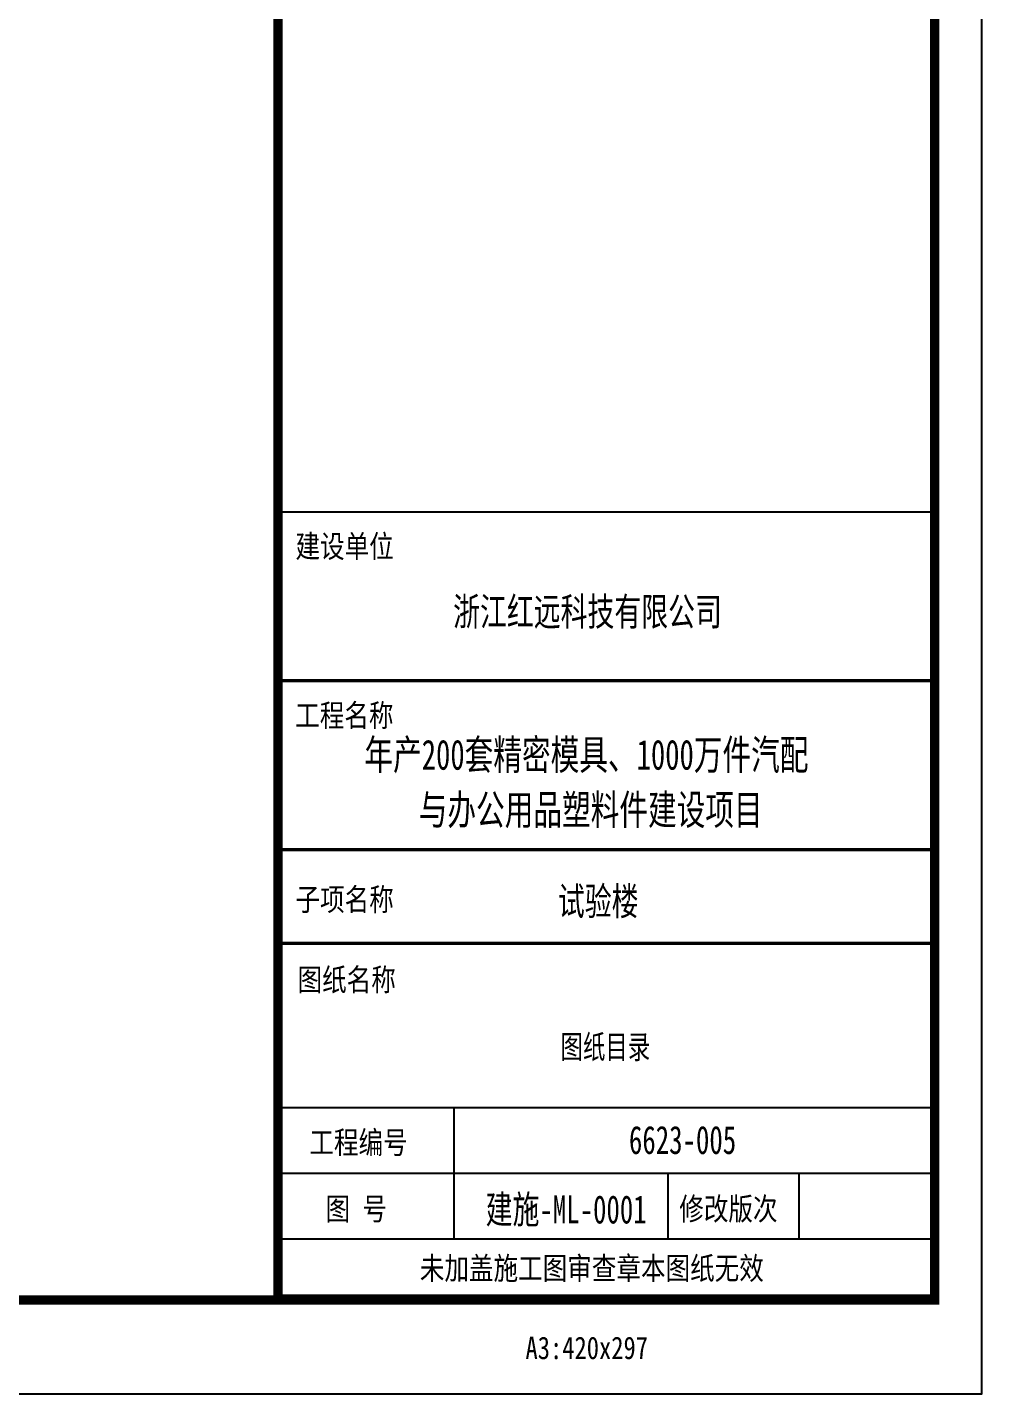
# Model space of a CAD drawing. Extents: x 79570 to 678837, y -1139230 to -612789.
# Drawn here: x 568491 to 578664, y -911507 to -896943 of the extents above; entities that cross this region are included whole.
import ezdxf
from ezdxf.enums import TextEntityAlignment as Align

# ---------------------------------------------------------------- set-up
doc = ezdxf.new("R2010")
doc.units = 0
doc.header["$LTSCALE"] = 1000
doc.header["$MEASUREMENT"] = 0
doc.layers.add('4', color=4, linetype='Continuous')
doc.layers.add('结-图框', color=6, linetype='Continuous')
doc.layers.add('ys-notprint', color=7, linetype='Continuous', plot=False)
doc.styles.add('蓝绿图框', font='', dxfattribs={"width": 0.7})
doc.styles.get('蓝绿图框').set_extended_font_data('SimSun')

# ---------------------------------------------------------------- blocks, each defined once
blk = doc.blocks.new('template_浙_标准图框A3_A3_0.0000_730652c6e03e185bc558b6db2a2c9a22')
at = {"layer": '结-图框'}
for p, q in [((345.0000000034831, 291.9999999999733), (345.0000000034831, 9.999999999973227)), ((345.0000000034831, 93.99999999997317), (415, 93.99999999997317)), ((345.0000000034831, 30.49999999997323), (415.0000000034831, 30.49999999997323)), ((363.7499135242961, 30.49999999997323), (363.7499135242961, 16.49999999997323)), ((345.0000000034831, 23.49999999997323), (415.0000000034831, 23.49999999997323)), ((386.5523000379467, 23.49999999997323), (386.5523000379467, 16.49999999997323)), ((400.4956491993926, 23.49999999997323), (400.4956491993926, 16.49999999997323)), ((345.0000000034831, 16.49999999997323), (415.0000000034831, 16.49999999997323)), ((345.0000000034831, 10.49999999997323), (415.0000000034831, 10.49999999997323))]:
    blk.add_line(p, q, dxfattribs=at)
blk.add_lwpolyline([(0, 0), (420, 0), (420, 297), (0, 297)], close=True, dxfattribs=at)
at = {"layer": '结-图框', "const_width": 1}
blk.add_lwpolyline([(415, 10), (415, 292), (25, 292), (25, 10)], close=True, dxfattribs=at)
at = {"layer": '结-图框'}
for points, const_width in [([(345.0000000034831, 9.999999999973227), (345.0000000034831, 291.9999999999733)], 1), ([(345.0000000034831, 75.99999999997317), (415.0000000034831, 75.99999999997317)], 0.35), ([(345.0000000017417, 57.99999999997317), (415.0000000017417, 57.99999999997317)], 0.35), ([(345.0000000034831, 47.99999999997317), (415.0000000034831, 47.99999999997317)], 0.35)]:
    blk.add_lwpolyline(points, dxfattribs=dict(at, const_width=const_width))
at = {"color": 6, "style": '蓝绿图框', "width": 0.7}
for tag, height, p in [('专业审定', 2.5, (366.6008568734452, 208.9706529989543)), ('专业审核', 2.5, (366.6387784058608, 201.4496103756702)), ('项目负责人', 2.5, (366.7219679955789, 193.1872322166392)), ('专业负责', 2.5, (366.6714996238962, 184.8760129777123)), ('校对', 2.5, (366.3840942313765, 176.9517907459916)), ('设计', 2.5, (366.4791605485923, 168.6499750697513)), ('日期', 3, (405.2446372060782, 161.3789032340216)), ('制图', 2.5, (366.7138756881925, 161.1368919832003)), ('建设单位', 3, (377.9822606024032, 83.35803542054549)), ('项目名称', 3.2, (378.8958635291149, 65.22234258777655)), ('子项名称', 3, (379.125103801172, 52.49685457192999)), ('图纸名称', 2.5, (379.8000616962646, 40.55231802041278)), ('图纸名称', 2.5, (379.8906378080477, 36.96708400436348)), ('图纸名称', 2.5, (379.9918171780483, 33.4117915099725)), ('工程编号', 3, (388.1156197608667, 27.04851906865446)), ('图号', 3, (375.7103375043279, 19.64313082064268)), ('修改版次', 3, (407.7361370141756, 19.34420115011608))]:
    blk.add_attdef(tag, text='', height=height, dxfattribs=at).set_placement(p, align=Align.MIDDLE_CENTER)
at = {"layer": 'ys-notprint', "color": 6, "style": '蓝绿图框', "width": 0.7}
for tag, p in [('暖通', (21.400006175295, 285.600000313138)), ('电气', (21.40000388167755, 272.8000006258599)), ('给排水', (21.40000194079221, 260.0000003115024)), ('结构', (21.39999999990687, 247.1999999971449)), ('建筑', (21.39999999990687, 234.3999999963562))]:
    blk.add_attdef(tag, text='', height=2.24, rotation=91.10326648077559, dxfattribs=at).set_placement(p, align=Align.MIDDLE_CENTER)
blk.add_attdef('设计发图章', text='', height=3, dxfattribs=at).set_placement((105.4268166439329, 180.4888441660933), align=Align.MIDDLE_CENTER)
at = {"layer": '结-图框', "style": '蓝绿图框', "width": 0.8}
for s, p in [('建设单位', (346.85776371977, 89.12314938703878)), ('工程名称', (346.8266298169569, 71.09681711417772)), ('子项名称', (346.8575426707598, 51.48265126020192)), ('图纸名称', (347.0751104549076, 42.92628721390724)), ('工程编号', (348.3374753423593, 25.57767544285508)), ('图 号', (350.0612272172234, 18.50473720898037)), ('修改版次', (387.7650946505928, 18.50473720898037)), ('未加盖施工图审查章本图纸无效', (360.1126476239226, 12.16771485061503)), ('A3:420x297', (371.3732354016106, 3.683894626371394))]:
    blk.add_text(s, height=2.4, dxfattribs=at).set_placement(p)
at = {"layer": '结-图框', "style": '蓝绿图框', "width": 0.7}
for tag, p in [('项目经理', (55, 280.0000000000141)), ('专业负责', (55, 272.0000000000141)), ('专业设计', (55, 264.0000000000141))]:
    blk.add_attdef(tag, text='', height=3.5, dxfattribs=at).set_placement(p, align=Align.MIDDLE_CENTER)

msp = doc.modelspace()

# ---------------------------------------------------------------- block references
at = {"layer": '4'}
ref = msp.add_blockref('template_浙_标准图框A3_A3_0.0000_730652c6e03e185bc558b6db2a2c9a22', (536664.2351719842, -911506.7607360925), dxfattribs=dict(at, xscale=100, yscale=100, zscale=100))
ref.add_attrib('建设单位', '浙江红远科技有限公司', dxfattribs={"layer": '0', "color": 6, "height": 300, "style": '蓝绿图框', "width": 0.7}).set_placement((574462.4612322245, -903170.957194038), align=Align.MIDDLE_CENTER)
ref.add_attrib('子项名称', '试验楼', dxfattribs={"layer": '0', "color": 6, "height": 300, "style": '蓝绿图框', "width": 0.7}).set_placement((574576.7455521014, -906257.0752788994), align=Align.MIDDLE_CENTER)
ref.add_attrib('工程编号', '6623-005', dxfattribs={"layer": '0', "color": 6, "height": 300, "style": '蓝绿图框', "width": 0.7}).set_placement((575475.7971480709, -908801.9088292271), align=Align.MIDDLE_CENTER)
ref.add_attrib('图号', '建施-ML-0001', dxfattribs={"layer": '0', "color": 6, "height": 300, "style": '蓝绿图框', "width": 0.7}).set_placement((574235.268922417, -909542.4476540282), align=Align.MIDDLE_CENTER)
ref.add_attrib('项目名称_001', '年产200套精密模具、1000万件汽配', (572084.8437471179, -904855.6375884259), dxfattribs={"layer": '0', "color": 6, "height": 320, "style": '蓝绿图框', "width": 0.7})
ref.add_attrib('图纸名称', '图纸目录', dxfattribs={"layer": '0', "color": 6, "height": 250, "style": '蓝绿图框', "width": 0.7}).set_placement((574653.2989527889, -907810.052335656), align=Align.MIDDLE_CENTER)
ref.add_attrib('项目名称_002', '与办公用品塑料件建设项目', (572663.5104137847, -905442.3042550926), dxfattribs={"layer": '0', "color": 6, "height": 320, "style": '蓝绿图框', "width": 0.7})

doc.saveas('drawing.dxf')
